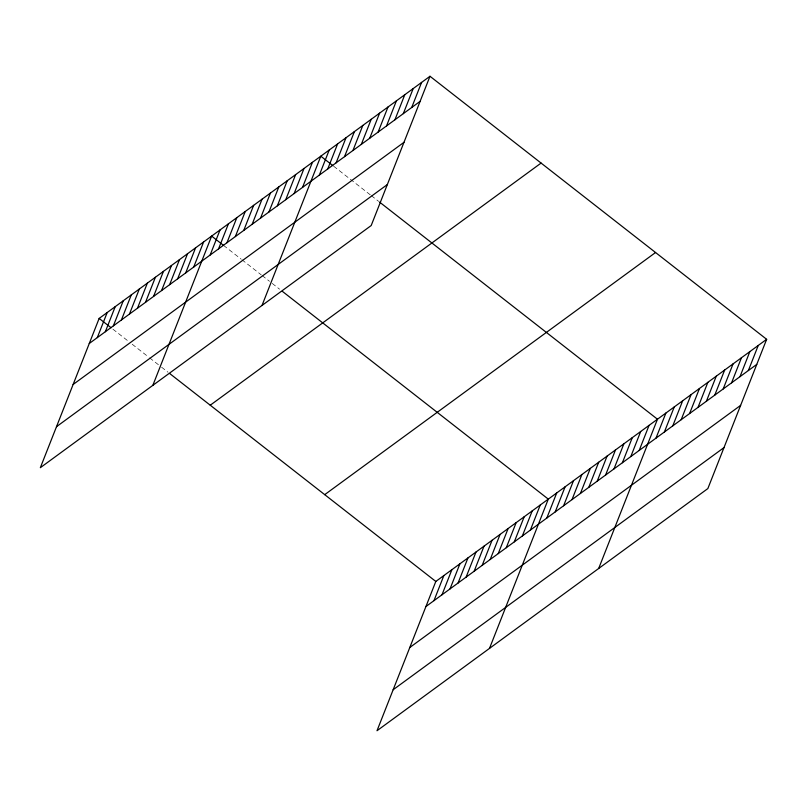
<?xml version="1.0" encoding="UTF-8"?>
<svg xmlns="http://www.w3.org/2000/svg" width="807" height="807" viewBox="0 0 807 807"><rect width="100%" height="100%" fill="white"/><g stroke="black" fill="none" stroke-linecap="round" stroke-linejoin="round"><path stroke-width="0.61" stroke-dasharray="4.04 3.03" d="M333.664 166.222L370.393 194.921M371.311 195.637L378.654 201.377M223.569 245.419L241.021 259.047M241.939 259.763L261.216 274.824M262.134 275.54L269.477 281.28M272.231 283.439L279.575 289.178M112.919 329.175L128.535 341.371M132.207 344.246L148.73 357.158M149.648 357.874L159.746 365.763M161.582 367.195L168.017 372.219"/><path stroke-width="1.21" d="M429.99 76.272L99.15 318.422L40.35 467.687L371.19 225.546L429.99 76.272L766.65 339.313L707.85 488.578L377.01 730.728L435.81 581.454L766.65 339.313M97.304 337.608L107.19 312.541M105.344 331.727L115.219 306.66M113.373 325.846L123.259 300.779M121.413 319.965L131.289 294.898M129.443 314.084L139.329 289.017M137.483 308.203L147.358 283.136M145.512 302.322L155.398 277.255M153.552 296.451L163.428 271.374M161.582 290.57L171.467 265.493M169.621 284.689L179.497 259.612M177.651 278.808L187.537 253.731M185.691 272.927L195.566 247.85M193.72 267.046L203.606 241.969M152.836 385.363L211.636 236.088L223.569 245.419M210.153 255.012L220.039 229.945M218.556 248.869L228.431 223.791M226.949 242.725L236.834 217.648M235.351 236.572L245.227 211.505M243.754 230.429L253.63 205.351M252.147 224.285L262.023 199.208M260.55 218.132L270.426 193.065M268.943 211.989L278.818 186.911M277.346 205.846L287.221 180.768M285.739 199.692L295.614 174.625M294.141 193.549L304.017 168.471M302.534 187.406L312.41 162.328M262.013 305.45L320.813 156.185L332.746 165.506M319.33 175.109L329.216 150.031M327.733 168.966L337.608 143.888M336.126 162.812L346.011 137.745M344.528 156.669L354.404 131.591M352.931 150.526L362.807 125.448M361.324 144.372L371.2 119.295M369.727 138.229L379.603 113.151M378.12 132.086L387.996 107.008M386.523 125.932L396.398 100.855M394.916 119.789L404.791 94.712M403.318 113.636L413.194 88.568M411.711 107.492L421.587 82.415M433.964 600.65L443.85 575.573M442.004 594.769L451.88 569.692M450.034 588.888L459.919 563.811M458.073 583.007L467.949 557.93M466.103 577.126L475.989 552.049M474.143 571.245L484.018 546.168M482.172 565.364L492.058 540.287M490.212 559.483L500.088 534.405M498.242 553.602L508.128 528.524M506.282 547.721L516.157 522.643M514.311 541.84L524.197 516.762M522.351 535.959L532.227 510.881M530.381 530.078L540.266 505M489.496 648.394L548.296 499.119L282.339 291.327M546.813 518.054L556.699 492.976M555.216 511.9L565.092 486.833M563.609 505.757L573.495 480.679M572.012 499.614L581.887 474.536M580.415 493.46L590.29 468.393M588.807 487.317L598.683 462.24M597.21 481.174L607.086 456.096M605.603 475.02L615.479 449.953M614.006 468.877L623.882 443.8M622.399 462.734L632.274 437.656M630.802 456.58L640.677 431.513M639.194 450.437L649.07 425.36M598.673 568.491L657.473 419.216L379.572 202.093M655.99 438.14L665.876 413.073M664.393 431.997L674.269 406.92M672.786 425.854L682.672 400.776M681.189 419.701L691.064 394.633M689.592 413.557L699.467 388.48M697.984 407.414L707.86 382.336M706.387 401.261L716.263 376.193M714.78 395.117L724.656 370.04M723.183 388.974L733.059 363.896M731.576 382.821L741.451 357.753M739.979 376.677L749.854 351.6M748.371 370.534L758.247 345.457M89.274 343.489L420.114 101.349M73.124 384.475L403.964 142.335M56.49 426.701L387.33 184.561M210.244 405.215L541.083 163.075M324.717 494.651L655.556 252.51M425.935 606.531L756.774 364.381M409.785 647.517L740.624 405.366M393.15 689.743L723.99 447.592M99.15 318.422L111.084 327.743M169.853 373.651L435.81 581.454"/></g></svg>
